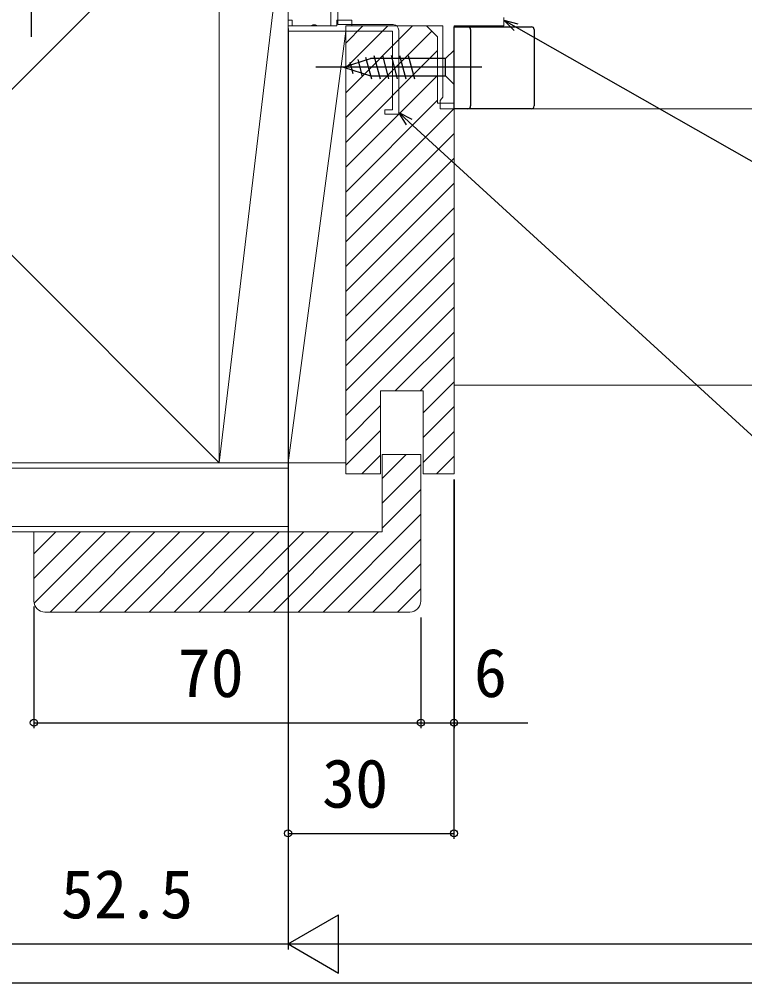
# Model space of a CAD drawing. Units: millimetres, scale not verified. Extents: x -525 to 525, y -783 to 779.
# Drawn here: x -217.4 to -86.2, y -782.8 to -608.6 of the extents above; entities that cross this region are included whole.
import ezdxf
from ezdxf.enums import TextEntityAlignment as Align

# ---------------------------------------------------------------- set-up
doc = ezdxf.new("R2010")
doc.units = ezdxf.units.MM
doc.header["$LTSCALE"] = 4
for name, color, linetype, lineweight in [('0-2_YKK_11', 7, 'Continuous', 18), ('0-3_YKK_11E', 4, 'Continuous', 18), ('0-4_YKK_12', 2, 'Continuous', 18), ('0-9_YSS_K', 3, 'Continuous', 18)]:
    doc.layers.add(name, color=color, linetype=linetype, lineweight=lineweight)
for name, color, linetype in [('0-5_YKK_13', 4, 'Continuous'), ('0-7_YKK_D', 6, 'Continuous'), ('0-8_YKK_ZWAK', 7, 'Continuous')]:
    doc.layers.add(name, color=color, linetype=linetype)
doc.styles.add('ＭＳ ゴシック', font='')
doc.styles.get('ＭＳ ゴシック').set_extended_font_data('MS Gothic')

msp = doc.modelspace()

# ---------------------------------------------------------------- linework, layer by layer
at = {"layer": '0-2_YKK_11', "color": 211}
msp.add_lwpolyline([(-168.754, -582.3), (-168.754, -609.8), (-164.679, -609.8), (-164.289, -609.612), (-163.82, -609.612), (-163.43, -609.8), (-159.954, -609.8), (-159.954, -608.8), (-157.254, -608.8), (-157.254, -609.8), (-140.754, -609.8), (-140.754, -622.708), (-141.004, -623.004), (-141.254, -623.3), (-141.254, -624.8), (-138.754, -624.8), (-138.754, -609.8), (-129.754, -609.8), (-129.754, -608.3)], dxfattribs=at)
at = {"layer": '0-3_YKK_11E'}
for points in [[(-149.754, -609.6), (-159.754, -609.6), (-159.754, -548.5), (-153.354, -548.5)], [(-161.054, -582.8), (-161.054, -609.8), (-168.054, -609.8), (-168.054, -608.8), (-168.754, -608.8), (-168.754, -610.8), (-149.854, -610.8), (-149.854, -625), (-151.254, -625), (-151.254, -625.8), (-148.754, -625.8), (-148.754, -610.6)]]:
    msp.add_lwpolyline(points, dxfattribs=at)
msp.add_arc((-149.754, -610.6), 1, 0, 90, dxfattribs=at)
at = {"layer": '0-4_YKK_12'}
msp.add_line((-139.219, -624.8), (-42.507, -624.8), dxfattribs=at)
at = {"layer": '0-5_YKK_13'}
for p, q in [((-215.254, -576.8), (-215.254, -611.8)), ((-138.754, -624.801), (-138.754, -610.001)), ((-138.754, -610.001), (-124.754, -610.001)), ((-135.754, -610.501), (-135.754, -624.301)), ((-124.254, -610.501), (-124.254, -624.301)), ((-138.755, -614.201), (-140.305, -615.751)), ((-138.754, -620.401), (-138.755, -614.201)), ((-158.755, -617.301), (-153.839, -615.751)), ((-157.608, -616.363), (-157.058, -618.413)), ((-156.176, -615.911), (-155.362, -618.948)), ((-154.744, -615.46), (-153.688, -619.401)), ((-140.305, -615.751), (-153.839, -615.751)), ((-153.26, -615.201), (-152.135, -619.401)), ((-151.707, -615.201), (-150.582, -619.401)), ((-150.154, -615.201), (-149.029, -619.401)), ((-148.601, -615.201), (-147.476, -619.401)), ((-147.048, -615.201), (-145.923, -619.401)), ((-140.304, -618.851), (-140.305, -615.751)), ((-133.755, -617.301), (-163.755, -617.301)), ((-158.755, -617.301), (-153.839, -618.851)), ((-153.839, -618.851), (-140.304, -618.851)), ((-138.754, -620.401), (-140.304, -618.851)), ((-124.754, -624.801), (-138.754, -624.801))]:
    msp.add_line(p, q, dxfattribs=at)
for centre, start, end in [((-136.254, -610.501), 0, 90), ((-124.754, -610.501), 0, 90), ((-136.254, -624.301), 270, 0), ((-124.754, -624.301), 270, 0)]:
    msp.add_arc(centre, 0.5, start, end, dxfattribs=at)
at = {"layer": '0-7_YKK_D'}
for p, q in [((-168.754, -610.305), (-168.754, -776.798)), ((-138.76, -691.8), (-138.764, -756.799)), ((-138.754, -691.8), (-138.754, -736.8)), ((-168.754, -702.3), (-168.754, -776.798)), ((-214.754, -714.8), (-214.754, -736.8)), ((-168.761, -716.8), (-168.763, -756.797)), ((-144.754, -716.8), (-144.754, -736.8)), ((-144.754, -716.8), (-144.754, -736.8)), ((-214.754, -735.8), (-144.754, -735.8)), ((-168.763, -755.797), (-138.764, -755.799)), ((-168.754, -775.798), (-159.661, -770.548)), ((-159.661, -781.048), (-159.661, -770.548)), ((-221.254, -775.798), (-168.754, -775.798)), ((-168.754, -775.798), (-159.661, -781.048)), ((-168.754, -775.798), (-150.568, -775.798)), ((-158.254, -775.798), (220.746, -775.798))]:
    msp.add_line(p, q, dxfattribs=at)
for points in [[(-127.875, -610.653), (-129.754, -608.8), (-127.2, -609.465)], [(-129.754, -608.8), (-127.537, -610.059), (-69.197, -643.193), (70.277, -643.193)], [(-147.333, -627.725), (-148.754, -625.5), (-146.411, -626.716)], [(-148.754, -625.5), (-146.872, -627.22), (-70.259, -697.245), (68.897, -697.245)], [(-144.754, -735.8), (-138.754, -735.8), (-125.386, -735.8)]]:
    msp.add_lwpolyline(points, dxfattribs=at)
for centre in [(-214.754, -735.8), (-144.754, -735.8), (-144.754, -735.8), (-138.754, -735.8), (-168.763, -755.797), (-138.764, -755.799)]:
    msp.add_circle(centre, 0.637, dxfattribs=at)
at = {"layer": '0-8_YKK_ZWAK'}
msp.add_lwpolyline([(-525, -782.8), (525, -782.8), (525, 747.2)], dxfattribs=at)
at = {"layer": '0-9_YSS_K'}
for p, q in [((-181.254, -583.8), (-286.254, -688.8)), ((-286.254, -583.8), (-181.254, -688.8)), ((-168.754, -583.8), (-181.254, -688.8)), ((-158.354, -610.8), (-168.754, -688.8)), ((-158.354, -612.931), (-155.224, -609.8)), ((-158.354, -617.421), (-150.734, -609.8)), ((-158.354, -621.911), (-146.244, -609.8)), ((-158.354, -626.401), (-142.754, -610.801)), ((-158.354, -630.891), (-141.754, -614.291)), ((-158.354, -635.381), (-141.754, -618.781)), ((-158.354, -639.871), (-141.754, -623.271)), ((-158.354, -644.362), (-138.793, -624.8)), ((-158.354, -648.852), (-138.754, -629.252)), ((-158.354, -653.342), (-138.754, -633.742)), ((-158.354, -657.832), (-138.754, -638.232)), ((-158.354, -662.322), (-138.754, -642.722)), ((-158.354, -666.812), (-138.754, -647.212)), ((-158.354, -671.302), (-138.754, -651.702)), ((-158.354, -675.793), (-138.754, -656.193)), ((-158.354, -680.283), (-138.754, -660.683)), ((-149.382, -675.8), (-138.754, -665.173)), ((-144.892, -675.8), (-138.754, -669.663)), ((-144.354, -679.753), (-138.754, -674.153)), ((-138.754, -674.8), (-42.507, -674.8)), ((-158.354, -684.773), (-152.054, -678.473)), ((-144.354, -684.243), (-138.754, -678.643)), ((-158.354, -689.263), (-152.054, -682.963)), ((-144.354, -688.733), (-138.754, -683.133)), ((-155.401, -690.8), (-152.054, -687.453)), ((-151.754, -691.643), (-147.411, -687.3)), ((-141.931, -690.8), (-138.754, -687.623)), ((-168.754, -688.8), (-358.786, -688.8)), ((-168.754, -688.8), (-168.754, -701.3)), ((-151.754, -696.133), (-144.754, -689.133)), ((-168.754, -689.8), (-358.786, -689.8)), ((-151.754, -700.623), (-144.754, -693.623)), ((-162.441, -715.8), (-144.754, -698.114)), ((-168.754, -700.3), (-358.786, -700.3)), ((-168.754, -701.3), (-358.786, -701.3)), ((-214.754, -705.252), (-210.803, -701.3)), ((-214.754, -709.742), (-206.313, -701.3)), ((-214.715, -714.193), (-201.822, -701.3)), ((-211.832, -715.8), (-197.332, -701.3)), ((-207.342, -715.8), (-192.842, -701.3)), ((-202.852, -715.8), (-188.352, -701.3)), ((-198.362, -715.8), (-183.862, -701.3)), ((-193.872, -715.8), (-179.372, -701.3)), ((-189.382, -715.8), (-174.882, -701.3)), ((-184.892, -715.8), (-170.392, -701.3)), ((-180.401, -715.8), (-165.901, -701.3)), ((-175.911, -715.8), (-161.411, -701.3)), ((-171.421, -715.8), (-156.921, -701.3)), ((-166.931, -715.8), (-152.431, -701.3)), ((-157.951, -715.8), (-144.754, -702.604)), ((-153.461, -715.8), (-144.754, -707.094)), ((-148.971, -715.8), (-144.754, -711.584)), ((-146.754, -715.8), (-212.754, -715.8))]:
    msp.add_line(p, q, dxfattribs=at)
for points in [[(-286.254, -688.8), (-181.254, -688.8), (-181.254, -583.8), (-286.254, -583.8)], [(-181.254, -688.8), (-168.754, -688.8), (-168.754, -583.8), (-181.254, -583.8)], [(-168.754, -688.8), (-158.354, -688.8), (-158.354, -610.8), (-168.754, -610.8)], [(-158.354, -609.8), (-158.354, -690.8), (-152.054, -690.8), (-152.054, -675.8), (-144.354, -675.8), (-144.354, -690.8), (-138.754, -690.8), (-138.754, -623.8), (-141.754, -623.8), (-141.754, -611.8), (-143.754, -609.8)]]:
    msp.add_lwpolyline(points, close=True, dxfattribs=at)
msp.add_lwpolyline([(-214.754, -713.8), (-214.754, -701.3), (-151.754, -701.3), (-151.754, -687.3), (-144.754, -687.3), (-144.754, -713.8)], dxfattribs=at)
for centre, start, end in [((-212.754, -713.8), 180.00001, 269.99999), ((-146.754, -713.8), 270.00001, 359.99999)]:
    msp.add_arc(centre, 2, start, end, dxfattribs=at)

# ---------------------------------------------------------------- texts
at = {"layer": '0-7_YKK_D', "style": 'ＭＳ ゴシック'}
for s, p in [('70', (-188.754, -733.8)), ('6', (-135.159, -733.8)), ('52.5', (-209.868, -773.798))]:
    msp.add_text(s, height=8.798, dxfattribs=at).set_placement(p, align=Align.BOTTOM_LEFT)
msp.add_text('30', height=8.798, rotation=359.997, dxfattribs=at).set_placement((-162.627, -753.798), align=Align.BOTTOM_LEFT)

doc.saveas('drawing.dxf')
